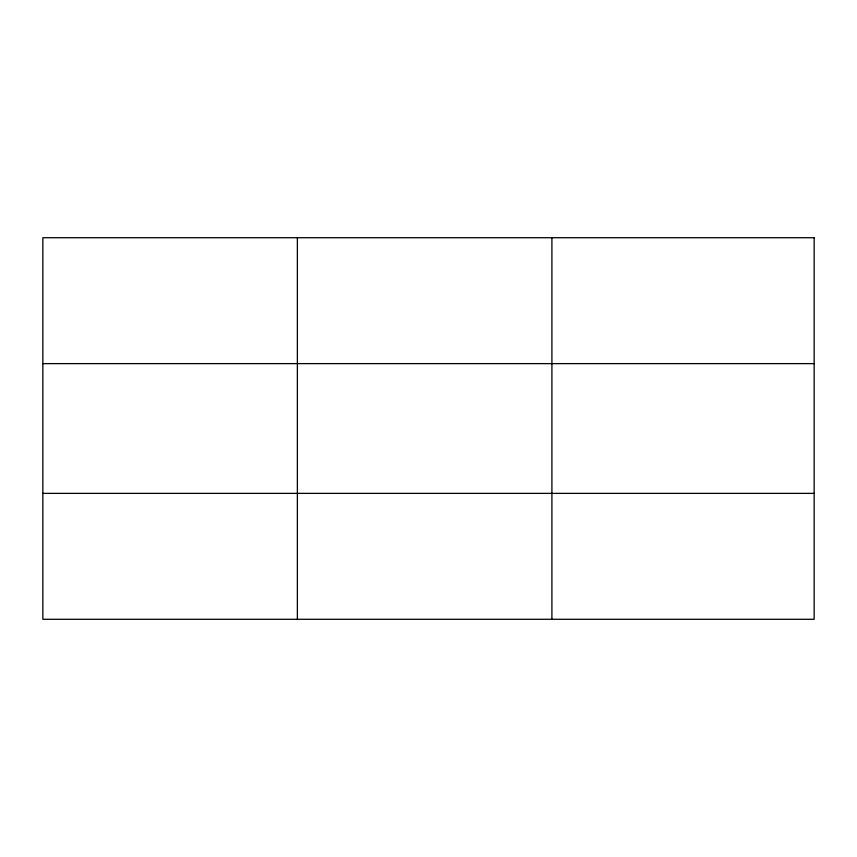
<?xml version="1.0" encoding="UTF-8"?>
<svg xmlns="http://www.w3.org/2000/svg" width="857" height="857" viewBox="0 0 857 857"><rect width="100%" height="100%" fill="white"/><g stroke="black" fill="none" stroke-linecap="round" stroke-linejoin="round"><path stroke-width="1.29" d="M297.379 237.71L297.379 619.29M551.908 237.71L551.908 619.29M42.85 363.625L814.15 363.625M42.85 493.375L814.15 493.375M814.15 237.71L814.15 619.29L42.85 619.29L42.85 237.71L814.15 237.71"/></g></svg>
